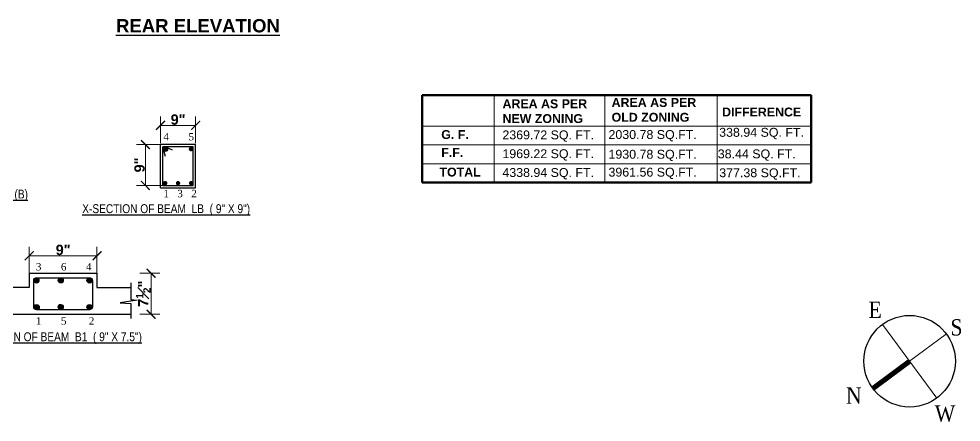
# Model space of a CAD drawing. Header units: feet. Extents: x 18471 to 30550, y -13540 to -11719.
# Drawn here: x 19316 to 19954, y -12555 to -12282 of the extents above; entities that cross this region are included whole.
import ezdxf

# ---------------------------------------------------------------- set-up
doc = ezdxf.new("R2010")
doc.units = ezdxf.units.FT
doc.header["$MEASUREMENT"] = 0
doc.header["$PDMODE"] = 2
doc.layers.get('0').update_dxf_attribs({"lineweight": 30})
for name, color, linetype, lineweight in [('DIM 01', 7, 'Continuous', 9), ('HATCH', 9, 'Continuous', 20), ('STEEL', 10, 'Continuous', 30), ('TEXT', 7, 'Continuous', 30), ('WALL', 10, 'Continuous', 30)]:
    doc.layers.add(name, color=color, linetype=linetype, lineweight=lineweight)
doc.styles.add('AR. TEXT 01', font='arialbd.ttf')
doc.styles.get("Standard").update_dxf_attribs({"font": 'ARIALN.TTF'})
doc.styles.add('TEX02', font='GARA.TTF')
doc.dimstyles.new('DIM 50', dxfattribs={"dimtxt": 6, "dimasz": 3, "dimexe": 6, "dimexo": 4, "dimgap": 0.3125, "dimtad": 1, "dimzin": 3, "dimdsep": 46, "dimlunit": 4, "dimtxsty": 'AR. TEXT 01', "dimblk": 'DOT', "dimcen": 0.09, "dimclrd": 5, "dimclre": 5, "dimclrt": 5, "dimazin": 0, "dimtfac": 0.8, "dimtofl": 0, "dimtmove": 1, "dimatfit": 3, "dimfxl": 6, "dimfxlon": 1, "dimfrac": 1, "dimtolj": 1, "dimtzin": 0, "dimlwd": -1, "dimlwe": -1, "dimarcsym": 1})

# ---------------------------------------------------------------- blocks, each defined once
blk = doc.blocks.new('_ArchTick')
at = {"color": 0, "linetype": 'ByBlock', "const_width": 0.15}
blk.add_lwpolyline([(-0.5, -0.5), (0.5, 0.5)], dxfattribs=at)
blk = doc.blocks.new('*D74')
at = {"layer": 'Defpoints', "color": 0, "transparency": 16777216}
for p in [(19368.84, -12442.3), (19322.93, -12462.58), (19368.84, -12464.08)]:
    blk.add_point(p, dxfattribs=at)
at = {"layer": 'DIM 01', "color": 5, "transparency": 16777216}
for p, q in [((19322.93, -12454.3), (19322.93, -12436.3)), ((19368.84, -12454.3), (19368.84, -12436.3)), ((19322.93, -12442.3), (19368.84, -12442.3))]:
    blk.add_line(p, q, dxfattribs=at)
at = {"layer": 'DIM 01', "color": 5, "transparency": 16777216, "xscale": 6, "yscale": 6, "zscale": 6, "rotation": 180}
blk.add_blockref('_ArchTick', (19322.93, -12442.3), dxfattribs=at)
at = {"layer": 'DIM 01', "color": 5, "transparency": 16777216, "xscale": 6, "yscale": 6, "zscale": 6}
blk.add_blockref('_ArchTick', (19368.84, -12442.3), dxfattribs=at)
at = {"layer": 'DIM 01', "color": 5, "transparency": 16777216, "insert": (19345.89, -12438.41), "char_height": 7, "attachment_point": 5, "style": 'AR. TEXT 01'}
blk.add_mtext('\\A1;9"', dxfattribs=at)
blk = doc.blocks.new('*D75')
at = {"layer": 'Defpoints', "color": 0, "transparency": 16777216}
for p in [(19393.75, -12454.1), (19393.75, -12481.91), (19405.45, -12481.91)]:
    blk.add_point(p, dxfattribs=at)
at = {"layer": 'DIM 01', "color": 5, "transparency": 16777216}
for p, q in [((19397.75, -12454.1), (19411.45, -12454.1)), ((19405.45, -12454.1), (19405.45, -12481.91)), ((19397.75, -12481.91), (19411.45, -12481.91))]:
    blk.add_line(p, q, dxfattribs=at)
at = {"layer": 'DIM 01', "color": 5, "transparency": 16777216, "xscale": 6, "yscale": 6, "zscale": 6}
for p, rotation in [((19405.45, -12454.1), 90), ((19405.45, -12481.91), 270)]:
    blk.add_blockref('_ArchTick', p, dxfattribs=dict(at, rotation=rotation))
at = {"layer": 'DIM 01', "color": 5, "transparency": 16777216, "insert": (19400.23, -12468.01), "char_height": 7, "attachment_point": 5, "rotation": 90, "style": 'AR. TEXT 01'}
blk.add_mtext('\\A1;7{\\H0.7x;\\S1#2;}"', dxfattribs=at)
blk = doc.blocks.new('*D76')
at = {"layer": 'Defpoints', "color": 0, "transparency": 16777216}
for p in [(19435.66, -12354.11), (19411.9, -12374.1), (19435.66, -12374.1)]:
    blk.add_point(p, dxfattribs=at)
at = {"layer": 'DIM 01', "color": 5, "transparency": 16777216}
for p, q in [((19411.9, -12366.11), (19411.9, -12348.11)), ((19435.66, -12366.11), (19435.66, -12348.11)), ((19411.9, -12354.11), (19435.66, -12354.11))]:
    blk.add_line(p, q, dxfattribs=at)
at = {"layer": 'DIM 01', "color": 5, "transparency": 16777216, "xscale": 6, "yscale": 6, "zscale": 6, "rotation": 180}
blk.add_blockref('_ArchTick', (19411.9, -12354.11), dxfattribs=at)
at = {"layer": 'DIM 01', "color": 5, "transparency": 16777216, "xscale": 6, "yscale": 6, "zscale": 6}
blk.add_blockref('_ArchTick', (19435.66, -12354.11), dxfattribs=at)
at = {"layer": 'DIM 01', "color": 5, "transparency": 16777216, "insert": (19423.78, -12350.22), "char_height": 7, "attachment_point": 5, "style": 'AR. TEXT 01'}
blk.add_mtext('\\A1;9"', dxfattribs=at)
blk = doc.blocks.new('*D77')
at = {"layer": 'Defpoints', "color": 0, "transparency": 16777216}
for p in [(19419.25, -12367.06), (19401.6, -12394.72), (19419.25, -12394.72)]:
    blk.add_point(p, dxfattribs=at)
at = {"layer": 'DIM 01', "color": 5, "transparency": 16777216}
for p, q in [((19413.6, -12367.06), (19395.6, -12367.06)), ((19401.6, -12367.06), (19401.6, -12394.72)), ((19413.6, -12394.72), (19395.6, -12394.72))]:
    blk.add_line(p, q, dxfattribs=at)
at = {"layer": 'DIM 01', "color": 5, "transparency": 16777216, "xscale": 6, "yscale": 6, "zscale": 6}
for p, rotation in [((19401.6, -12367.06), 90), ((19401.6, -12394.72), 270)]:
    blk.add_blockref('_ArchTick', p, dxfattribs=dict(at, rotation=rotation))
at = {"layer": 'DIM 01', "color": 5, "transparency": 16777216, "insert": (19397.71, -12380.89), "char_height": 7, "attachment_point": 5, "rotation": 90, "style": 'AR. TEXT 01'}
blk.add_mtext('\\A1;9"', dxfattribs=at)

msp = doc.modelspace()

# ---------------------------------------------------------------- hatches: boundary and pattern name
at = {"layer": 'STEEL'}
h = msp.add_hatch(dxfattribs=at)
h.set_pattern_fill('ANSI31', color=256, scale=0.018707, style=0)
h.set_pattern_definition([(45, (-34766.7818497, 14519.0735863), (-0.00165345635356, 0.00165345635356), [])])
h.paths.add_polyline_path([(19329.529, -12459.014, 1), (19326.092, -12459.014, 1)])
for points in [[(19326.092, -12459.014, 1), (19329.529, -12459.014, 1)], [(19342.584, -12459.014, 1), (19346.021, -12459.014, 1)], [(19362.058, -12459.014, 1), (19365.495, -12459.014, 1)], [(19342.584, -12477.021, 1), (19346.021, -12477.021, 1)], [(19362.058, -12477.021, 1), (19365.495, -12477.021, 1)], [(19326.272, -12477.126, 1), (19329.709, -12477.126, 1)]]:
    msp.add_hatch(color=256, dxfattribs=at).paths.add_polyline_path(points)
h = msp.add_hatch(dxfattribs=at)
h.set_pattern_fill('ANSI31', color=256, scale=0.018707, style=0)
h.set_pattern_definition([(45, (-34750.289958, 14519.0735863), (-0.00165345635356, 0.00165345635356), [])])
h.paths.add_polyline_path([(19346.021, -12459.014, 1), (19342.584, -12459.014, 1)])
h = msp.add_hatch(dxfattribs=at)
h.set_pattern_fill('ANSI31', color=256, scale=0.018707, style=0)
h.set_pattern_definition([(45, (-34730.8157636, 14519.0735863), (-0.00165345635356, 0.00165345635356), [])])
h.paths.add_polyline_path([(19365.495, -12459.014, 1), (19362.058, -12459.014, 1)])
h = msp.add_hatch(dxfattribs=at)
h.set_pattern_fill('ANSI31', color=256, scale=0.018707, style=0)
h.set_pattern_definition([(45, (-34750.289958, 14501.0662803), (-0.00165345635356, 0.00165345635356), [])])
h.paths.add_polyline_path([(19346.021, -12477.021, 1), (19342.584, -12477.021, 1)])
h = msp.add_hatch(dxfattribs=at)
h.set_pattern_fill('ANSI31', color=256, scale=0.018707, style=0)
h.set_pattern_definition([(45, (-34766.601556, 14500.9617298), (-0.00165345635356, 0.00165345635356), [])])
h.paths.add_polyline_path([(19329.709, -12477.126, 1), (19326.272, -12477.126, 1)])

# ---------------------------------------------------------------- linework, layer by layer
at = {"color": 0, "linetype": 'Continuous', "lineweight": 30}
for p, q in [((19411.899, -12396.311), (19411.899, -12367.063)), ((19435.659, -12367.063), (19411.899, -12367.063)), ((19435.659, -12396.311), (19435.659, -12367.063)), ((19411.899, -12396.311), (19435.659, -12396.311)), ((19322.934, -12454.101), (19322.934, -12463.879)), ((19368.839, -12454.101), (19368.839, -12463.879)), ((19322.934, -12463.879), (19300.925, -12463.879)), ((19368.764, -12463.879), (19391.737, -12463.879)), ((19300.925, -12481.912), (19391.737, -12481.912))]:
    msp.add_line(p, q, dxfattribs=at)
at = {"linetype": 'Continuous'}
for p, q in [((19391.737, -12460.726), (19391.737, -12471.804)), ((19396.077, -12472.286), (19384.503, -12474.212)), ((19384.503, -12474.212), (19391.737, -12474.694)), ((19391.737, -12471.804), (19396.077, -12472.286)), ((19391.737, -12474.694), (19391.737, -12484.809))]:
    msp.add_line(p, q, dxfattribs=at)
at = {"color": 0, "linetype": 'Continuous', "lineweight": 30}
msp.add_lwpolyline([(19322.934, -12454.101), (19368.764, -12454.101)], dxfattribs=at)
at = {"layer": 'HATCH'}
for p, q in [((19637.939, -12333.65), (19637.939, -12392.806)), ((19712.816, -12333.65), (19712.816, -12392.806)), ((19788.977, -12333.65), (19788.977, -12392.806)), ((19589.056, -12354.621), (19852.812, -12354.621)), ((19589.056, -12367.349), (19852.812, -12367.349)), ((19589.056, -12380.078), (19852.812, -12380.078)), ((19589.056, -12380.078), (19852.812, -12380.078))]:
    msp.add_line(p, q, dxfattribs=at)
at = {"layer": 'STEEL'}
for p, q in [((19413.493, -12394.717), (19413.493, -12368.657)), ((19434.065, -12368.657), (19413.493, -12368.657)), ((19413.641, -12370.167), (19415.09, -12374.996)), ((19415.15, -12368.657), (19419.789, -12370.567)), ((19434.065, -12394.717), (19434.065, -12368.657)), ((19413.493, -12394.717), (19434.065, -12394.717))]:
    msp.add_line(p, q, dxfattribs=at)
at = {"layer": 'STEEL', "const_width": 1.485}
for points in [[(19414.408, -12370.167, 1), (19415.893, -12370.167, 1)], [(19431.751, -12370.167, 1), (19433.236, -12370.167, 1)], [(19414.267, -12393.203, 1), (19415.752, -12393.203, 1)], [(19423.024, -12393.203, 1), (19424.509, -12393.203, 1)], [(19431.936, -12393.203, 1), (19433.421, -12393.203, 1)]]:
    msp.add_lwpolyline(points, format="xyb", close=True, dxfattribs=at)
at = {"layer": 'STEEL'}
msp.add_lwpolyline([(19328.018, -12457.17), (19363.68, -12457.17, -0.4142136), (19365.695, -12459.185), (19365.695, -12476.828, -0.4142136), (19363.68, -12478.844), (19328.018, -12478.844, -0.4142136), (19326.002, -12476.828), (19326.002, -12459.185, -0.4142136)], format="xyb", close=True, dxfattribs=at)
for centre, radius in [((19415.15, -12370.167), 1.51), ((19327.811, -12459.014), 1.718), ((19344.303, -12459.014), 1.718), ((19363.777, -12459.014), 1.718), ((19344.303, -12477.021), 1.718), ((19363.777, -12477.021), 1.718), ((19327.991, -12477.126), 1.718)]:
    msp.add_circle(centre, radius, dxfattribs=at)
at = {"layer": 'WALL', "color": 35, "linetype": 'Continuous', "lineweight": 50}
for p, q in [((19589.056, -12333.65), (19589.056, -12392.806)), ((19589.056, -12333.65), (19852.812, -12333.65)), ((19852.812, -12392.806), (19852.812, -12333.65)), ((19589.056, -12392.806), (19852.812, -12392.806))]:
    msp.add_line(p, q, dxfattribs=at)
at = {"layer": 'WALL', "color": 35, "linetype": 'Continuous', "lineweight": 35}
msp.add_line((19611.494, -12333.65), (19852.812, -12333.65), dxfattribs=at)
at = {"layer": 'WALL', "color": 0, "lineweight": 5, "ltscale": 5}
for points in [[(19900.985, -12488.773), (19937.887, -12538.561)], [(19919.436, -12513.667), (19944.33, -12495.216)]]:
    msp.add_lwpolyline(points, dxfattribs=at)
at = {"layer": 'WALL', "color": 0, "ltscale": 5, "const_width": 3.469}
msp.add_lwpolyline([(19919.436, -12513.667), (19894.542, -12532.118)], dxfattribs=at)
at = {"layer": 'WALL', "color": 0, "ltscale": 5}
msp.add_circle((19919.436, -12513.667), 30.986, dxfattribs=at)

# ---------------------------------------------------------------- texts
at = {"color": 0, "linetype": 'Continuous', "char_height": 5, "width": 45.62664, "attachment_point": 7}
for s, insert in [('{\\fTimes New Roman|b0|i0|c0|p18;4       5 }', (19413.811, -12364.349)), ('{\\fTimes New Roman|b0|i0|c0|p18;1   3   2 }', (19413.811, -12402.784)), ('{\\fTimes New Roman|b0|i0|c0|p18;3       6       4}', (19327.396, -12452.319)), ('{\\fTimes New Roman|b0|i0|c0|p18;1       5        2 }', (19327.396, -12488.979))]:
    msp.add_mtext(s, dxfattribs=dict(at, insert=insert))
at = {"layer": 'TEXT', "insert": (19381.694, -12282.191), "char_height": 9, "width": 246.93029, "attachment_point": 1}
msp.add_mtext('\\A1;{\\fSwis721 LtEx BT|b1|i0|c0|p34;\\LREAR ELEVATION}', dxfattribs=at)
at = {"layer": 'TEXT', "style": 'TEX02'}
for s, insert, char_height, width, attachment_point in [('{\\fSwis721 LtEx BT|b1|i0|c0|p34;AREA AS PER \\PNEW ZONING}', (19643.596, -12336.494), 6.00495, 120.8043, 1), ('{\\fSwis721 LtEx BT|b1|i0|c0|p34;AREA AS PER \\POLD ZONING}', (19717.517, -12335.607), 6.00495, 120.8043, 1), ('{\\fSwis721 LtEx BT|b1|i0|c0|p34;DIFFERENCE}', (19792.377, -12342.06), 6.00495, 120.8043, 1), ('{\\fSwis721 LtEx BT|b1|i0|c0|p34;G. F.}', (19602.105, -12357.307), 6.00495, 120.8043, 1), ('\\A1;{\\fArial|b0|i0|c0|p34;2369.72 SQ. FT.}', (19643.547, -12357.546), 6.00495, 120.8043, 1), ('\\A1;{\\fArial|b0|i0|c0|p34;\\H1.002x;2030.78 SQ.FT.}', (19715.402, -12357.293), 6.00495, 120.8043, 1), ('\\A1;{\\fArial|b0|i0|c0|p34;\\H1.002x;338.94 SQ. FT.}', (19790.388, -12355.8), 6.00495, 120.8043, 1), ('{\\fSwis721 LtEx BT|b1|i0|c0|p34;F.F.}', (19602.105, -12369.405), 6.00495, 120.8043, 1), ('\\A1;{\\fArial|b0|i0|c0|p34;1969.22 SQ. FT.}', (19643.547, -12370.275), 6.00495, 120.8043, 1), ('\\A1;{\\fArial|b0|i0|c0|p34;\\H1.002x;1930.78 SQ.FT.}', (19715.402, -12370.636), 6.00495, 120.8043, 1), ('\\A1;{\\fArial|b0|i0|c0|p34;\\H1.002x;38.44 SQ. FT.}', (19789.448, -12370.383), 6.00495, 120.8043, 1), ('{\\fSwis721 LtEx BT|b1|i0|c0|p34;TOTAL}', (19600.876, -12382.709), 6.00495, 120.8043, 1), ('\\A1;{\\fArial|b0|i0|c0|p34;4338.94 SQ. FT.}', (19643.547, -12383.003), 6.00495, 120.8043, 1), ('\\A1;{\\fArial|b0|i0|c0|p34;\\H1.002x;3961.56 SQ.FT.}', (19715.402, -12382.735), 6.00495, 120.8043, 1), ('\\A1;{\\fArial|b0|i0|c0|p34;\\H1.002x;377.38 SQ.FT.}', (19790.444, -12383.152), 6.00495, 120.8043, 1), ('\\A1;E', (19896.063, -12473.357), 11.0477, 9.16538, 2), ('\\A1;S', (19951.168, -12485.231), 11.0477, 9.16538, 2), ('\\A1;N', (19881.625, -12531.354), 11.0477, 9.16538, 2), ('\\A1;W', (19943.412, -12543.562), 11.0477, 9.16538, 2)]:
    msp.add_mtext(s, dxfattribs=dict(at, insert=insert, char_height=char_height, width=width, attachment_point=attachment_point))
at = {"layer": 'TEXT', "ltscale": 35, "char_height": 6, "width": 335.89111}
for s, insert, attachment_point in [('{\\LX-SECTION OF BEAM  (B)  \\P( 9" X 9" )}', (19280.449, -12397.576), 2), ('{\\LX-SECTION OF BEAM  LB  ( 9" X 9")}', (19358.84, -12407.459), 1), ('{\\LX-SECTION OF BEAM  B1  ( 9" X 7.5")}', (19279.823, -12494.107), 1)]:
    msp.add_mtext(s, dxfattribs=dict(at, insert=insert, attachment_point=attachment_point))

# ---------------------------------------------------------------- dimensions: what is measured, and where the dimension line sits
at = {"layer": 'DIM 01'}
for base, p1, p2, picture, middle in [((19435.659, -12354.109), (19411.899, -12374.101), (19435.659, -12374.101), '*D76', (19423.779, -12350.219)), ((19368.839, -12442.303), (19322.934, -12462.582), (19368.839, -12464.084), '*D74', (19345.887, -12438.414))]:
    dim = msp.add_linear_dim(base=base, p1=p1, p2=p2, text='9"', dimstyle='DIM 50', override={"dimtxt": 7, "dimasz": 6, "dimblk1": 'ArchTick', "dimblk2": 'ArchTick', "dimsah": 1, "dimfxl": 12}, dxfattribs=at)
    dim.commit()
    dim.dimension.update_dxf_attribs({"geometry": picture, "text_midpoint": middle})
for base, p1, p2, text, picture, middle in [((19401.603, -12394.717), (19419.25, -12367.063), (19419.25, -12394.717), '9"', '*D77', (19397.714, -12380.89)), ((19405.453, -12481.912), (19393.748, -12454.101), (19393.748, -12481.912), '7{\\H0.7x;\\S1#2;}"', '*D75', (19400.226, -12468.007))]:
    dim = msp.add_linear_dim(base=base, p1=p1, p2=p2, angle=90, text=text, dimstyle='DIM 50', override={"dimtxt": 7, "dimasz": 6, "dimblk1": 'ArchTick', "dimblk2": 'ArchTick', "dimsah": 1, "dimfxl": 12}, dxfattribs=at)
    dim.commit()
    dim.dimension.update_dxf_attribs({"geometry": picture, "text_midpoint": middle})

doc.saveas('drawing.dxf')
